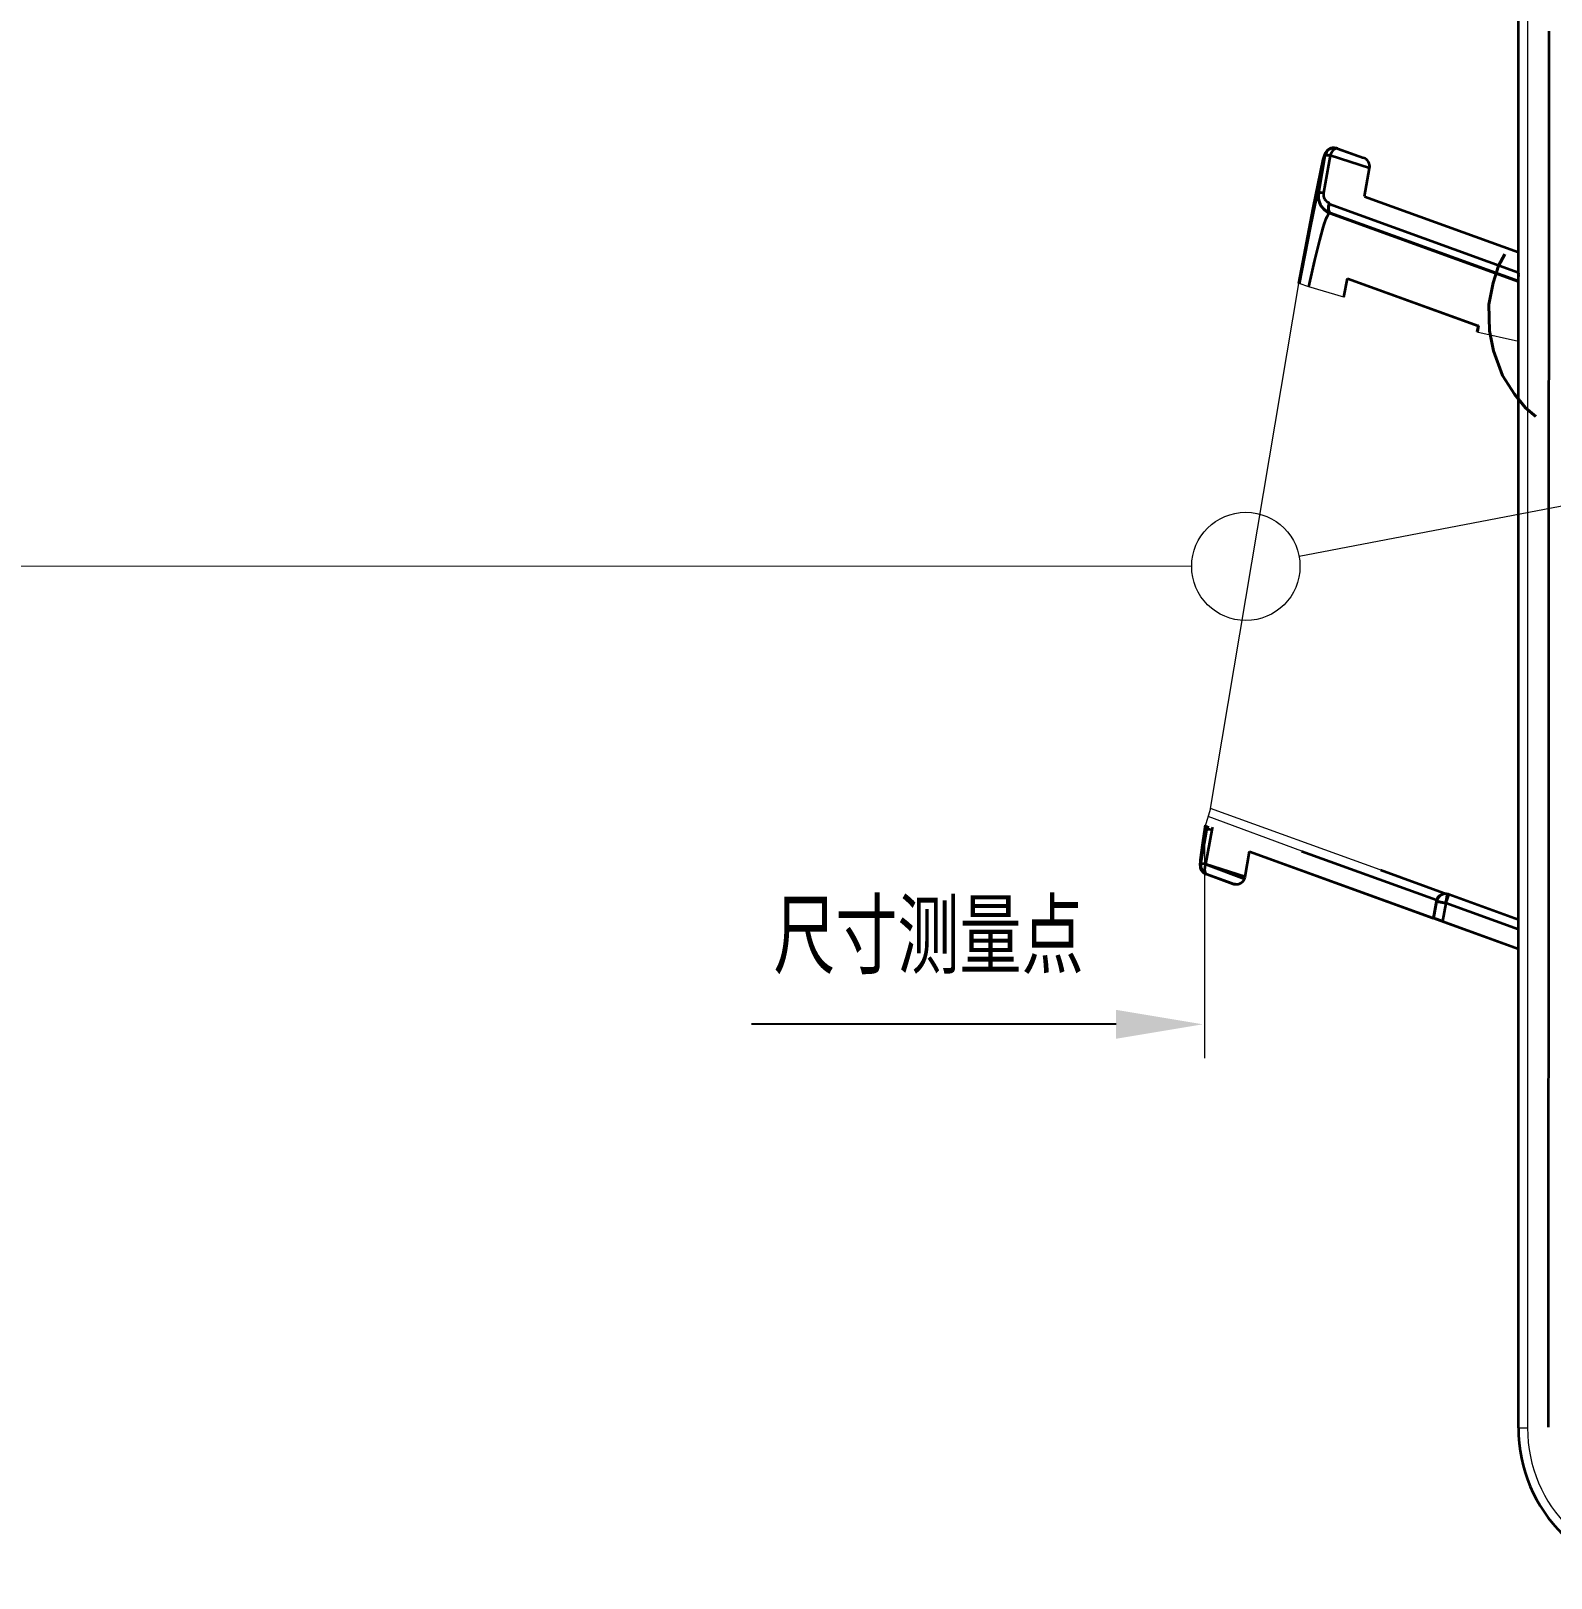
# Model space of a CAD drawing. Header units: inches. Extents: x 47316 to 59086, y 3141 to 11743.
# Drawn here: x 53553.8 to 53624, y 9673.9 to 9745.3 of the extents above; entities that cross this region are included whole.
import ezdxf

# ---------------------------------------------------------------- set-up
doc = ezdxf.new("R2010")
doc.units = ezdxf.units.IN
doc.header["$MEASUREMENT"] = 0
doc.styles.add('MtX_FangSong_GB2312', font='')
doc.styles.get("Standard").update_dxf_attribs({"font": ''})
doc.styles.get('MtX_FangSong_GB2312').set_extended_font_data('FangSong_GB2312')
doc.styles.get('Standard').set_extended_font_data('SimSun')
doc.linetypes.add('_VH_FELT_TAPE', pattern='A,0.4,-0.7,["FELT",Standard,S=0.3,R=0,X=-0.5,Y=-0.15],-0.7', length=1.8)
doc.linetypes.add('_VH_UNTAPED', pattern='A,0.0001,[17,VeSys.shx,S=0.1,R=0,X=0,Y=0],-0.4', length=0.4001)

# ---------------------------------------------------------------- blocks, each defined once
blk = doc.blocks.new('3835D1078AAB')
at = {"lineweight": 13}
for p in [(48.379, 5.775), (48.729, 135.1)]:
    blk.add_line(p, (48.379, 135.1), dxfattribs=at)
at = {"lineweight": 35}
for p, q in [((48.729, 135.1), (48.729, 5.775)), ((47.567, 135.073), (47.55, 81.366)), ((48.729, 116.683), (59.071, 112.936)), ((48.729, 116.683), (59.071, 112.936)), ((48.729, 116.683), (59.071, 112.936)), ((51.645, 115.61), (48.729, 116.672)), ((51.645, 115.61), (48.729, 116.672)), ((48.729, 115.927), (51.521, 114.91)), ((48.729, 115.927), (51.521, 114.91)), ((48.729, 115.556), (51.405, 114.581)), ((48.729, 115.556), (51.405, 114.581)), ((51.521, 114.91), (51.645, 115.61)), ((51.521, 114.91), (51.645, 115.61)), ((51.645, 115.61), (51.982, 115.488)), ((51.645, 115.61), (51.982, 115.488)), ((51.983, 115.488), (51.87, 114.849)), ((51.983, 115.488), (51.87, 114.849)), ((51.881, 114.788), (52.009, 115.486)), ((51.887, 114.787), (52.009, 115.486)), ((51.983, 115.488), (52.009, 115.486)), ((51.983, 115.488), (52.009, 115.486)), ((59.07, 112.928), (52.009, 115.486)), ((59.07, 112.928), (52.009, 115.486)), ((51.87, 114.849), (51.521, 114.91)), ((51.405, 114.581), (51.444, 114.569)), ((54.042, 113.634), (51.475, 114.564)), ((54.042, 113.634), (51.475, 114.564)), ((51.503, 114.56), (51.532, 114.558)), ((51.87, 114.849), (51.887, 114.787)), ((57.069, 112.909), (51.881, 114.788)), ((57.069, 112.909), (51.881, 114.788)), ((59.239, 113.896), (59.07, 112.928)), ((59.239, 113.896), (59.07, 112.928)), ((59.237, 113.898), (60.766, 113.409)), ((59.237, 113.898), (60.766, 113.409)), ((59.239, 113.896), (59.255, 113.895)), ((59.239, 113.896), (59.255, 113.895)), ((60.766, 113.409), (59.271, 113.982)), ((60.766, 113.409), (59.272, 113.982)), ((59.612, 114.184), (59.646, 114.182)), ((59.685, 114.177), (59.651, 114.18)), ((59.711, 114.164), (59.744, 114.162)), ((60.719, 113.798), (59.711, 114.164)), ((59.711, 114.164), (59.744, 114.162)), ((60.719, 113.798), (59.711, 114.164)), ((59.744, 114.162), (60.745, 113.797)), ((59.744, 114.162), (60.744, 113.797)), ((59.744, 114.162), (60.745, 113.797)), ((60.719, 113.798), (60.745, 113.797)), ((60.719, 113.798), (60.745, 113.797)), ((60.529, 112.092), (60.766, 113.409)), ((60.529, 112.092), (60.766, 113.409)), ((60.944, 113.409), (60.713, 112.091)), ((60.944, 113.409), (60.713, 112.091)), ((60.97, 113.407), (60.944, 113.409)), ((60.97, 113.407), (60.944, 113.409)), ((60.884, 112.605), (60.885, 112.61)), ((60.713, 112.091), (60.733, 112.089)), ((60.713, 112.091), (60.733, 112.089)), ((50.262, 92.709), (50.307, 92.943)), ((50.262, 92.709), (50.307, 92.943)), ((50.283, 92.709), (50.326, 92.938)), ((50.283, 92.709), (50.326, 92.938)), ((55.305, 90.882), (50.262, 92.709)), ((50.262, 92.709), (50.283, 92.709)), ((55.305, 90.882), (50.262, 92.709)), ((50.262, 92.709), (50.283, 92.709)), ((55.307, 90.889), (50.283, 92.709)), ((55.307, 90.889), (50.283, 92.709)), ((55.442, 91.601), (55.305, 90.882)), ((55.442, 91.601), (55.305, 90.882)), ((56.013, 88.01), (48.725, 90.651)), ((55.984, 88.368), (48.729, 90.997)), ((55.984, 88.368), (48.729, 90.997)), ((48.729, 90.99), (55.961, 88.37)), ((48.729, 90.99), (55.961, 88.37)), ((56.013, 88.01), (48.73, 90.649)), ((54.647, 87.728), (48.729, 89.872)), ((54.647, 87.728), (48.729, 89.872)), ((55.984, 88.368), (55.961, 88.37)), ((55.984, 88.368), (55.961, 88.37)), ((54.647, 87.728), (54.456, 86.638)), ((54.647, 87.728), (54.459, 86.637)), ((55.977, 86.152), (56.23, 87.591)), ((55.977, 86.152), (56.23, 87.591)), ((56.413, 87.59), (56.161, 86.151)), ((56.413, 87.59), (56.161, 86.151)), ((56.434, 87.589), (56.413, 87.59)), ((56.434, 87.589), (56.413, 87.59)), ((54.456, 86.638), (55.977, 86.152)), ((54.459, 86.637), (55.977, 86.152)), ((55.697, 85.882), (54.686, 86.249)), ((55.696, 85.883), (54.688, 86.248)), ((55.697, 85.882), (55.735, 85.871)), ((55.817, 85.861), (55.794, 85.862)), ((56.161, 86.151), (56.184, 86.149)), ((56.161, 86.151), (56.184, 86.149))]:
    blk.add_line(p, q, dxfattribs=at)
for points in [[(60.776, 113.438), (60.799, 113.54), (60.803, 113.645), (60.781, 113.735), (60.755, 113.774), (60.719, 113.798)], [(60.776, 113.438), (60.794, 113.511), (60.804, 113.595), (60.791, 113.71), (60.77, 113.756), (60.719, 113.798)], [(60.885, 112.61), (60.964, 113.207), (60.981, 113.417), (60.97, 113.543), (60.917, 113.663), (60.829, 113.753), (60.746, 113.797)], [(60.766, 113.409), (60.908, 113.39), (60.93, 113.39), (60.937, 113.391), (60.939, 113.392), (60.94, 113.393), (60.941, 113.394)], [(60.884, 112.604), (60.968, 113.258), (60.975, 113.39)], [(60.884, 112.605), (60.968, 113.257), (60.975, 113.39)], [(60.733, 112.089), (60.734, 112.089), (60.735, 112.087), (60.737, 112.084), (60.738, 112.071), (60.728, 111.93)], [(60.733, 112.089), (60.734, 112.089), (60.735, 112.087), (60.737, 112.084), (60.738, 112.071), (60.729, 111.93)], [(57.173, 91.084), (56.626, 88.182), (56.35, 86.807), (56.239, 86.312), (56.196, 86.155), (56.153, 86.048), (56.074, 85.949), (55.957, 85.88), (55.858, 85.861)], [(56.787, 91.202), (56.562, 90.183), (56.361, 89.358), (56.24, 88.924), (56.136, 88.61), (56.055, 88.431), (56.021, 88.385), (56.004, 88.371), (55.996, 88.368), (55.984, 88.368)], [(56.787, 91.202), (56.575, 90.236), (56.376, 89.415), (56.202, 88.8), (56.095, 88.51), (56.05, 88.422), (56.018, 88.381), (56.004, 88.371), (55.99, 88.368), (55.984, 88.368)], [(57.149, 91.091), (56.791, 89.214), (56.644, 88.476), (56.481, 87.731), (56.45, 87.621), (56.44, 87.595), (56.437, 87.591), (56.436, 87.59), (56.434, 87.589)], [(57.149, 91.091), (56.733, 88.92), (56.555, 88.056), (56.456, 87.64), (56.439, 87.594), (56.437, 87.591), (56.435, 87.589), (56.434, 87.589)], [(55.961, 88.37), (56.003, 88.338), (56.027, 88.292), (56.04, 88.234), (56.036, 88.109), (56.003, 87.981)], [(56.413, 87.59), (56.412, 87.588), (56.411, 87.587), (56.407, 87.585), (56.398, 87.583), (56.367, 87.581), (56.23, 87.591)], [(56.184, 86.149), (56.187, 86.15), (56.188, 86.152), (56.192, 86.158), (56.217, 86.234), (56.256, 86.386), (56.375, 86.927)], [(56.184, 86.149), (56.185, 86.149), (56.187, 86.15), (56.188, 86.152), (56.192, 86.159), (56.218, 86.237), (56.258, 86.392), (56.375, 86.926)], [(55.757, 85.882), (55.806, 85.905), (55.853, 85.944), (55.894, 85.994), (55.943, 86.074), (55.977, 86.152)], [(56.161, 86.151), (56.159, 86.148), (56.157, 86.147), (56.151, 86.145), (56.096, 86.142), (55.977, 86.152)]]:
    blk.add_lwpolyline(points, dxfattribs=at)
for centre, radius, start, end in [((42.954, 135.1), 5.775, 0.00001, 90), ((61.095, 111.322), 10.223, 159.4586, 161.41336), ((51.525, 114.909), 0.35, 249.98142, 259.98199), ((51.525, 114.909), 0.35, 259.98386, 349.98501), ((51.525, 114.909), 0.35, 259.98386, 349.98501), ((51.553, 114.907), 0.349, 266.52561, 340.13887), ((51.553, 114.906), 0.349, 266.50239, 340.13943), ((51.486, 114.744), 0.398, 6.35599, 15.25033), ((59.586, 113.832), 0.353, 79.51314, 166.56832), ((59.578, 113.837), 0.344, 154.85613, 167.17595), ((59.587, 113.83), 0.355, 79.682, 154.35393), ((59.623, 113.841), 0.342, 79.68705, 89.53335), ((59.618, 113.805), 0.378, 70.49309, 86.07929), ((59.537, 113.341), 0.846, 75.84649, 82.26861), ((59.537, 113.341), 0.846, 75.84649, 82.26861), ((59.588, 113.822), 0.363, 70.29041, 80.10175), ((59.588, 113.822), 0.363, 70.29035, 80.1018), ((60.626, 113.468), 0.35, 349.98146, 69.97964), ((60.956, 113.394), 0.0197, 348.64558, 40.70458), ((60.956, 113.394), 0.0196, 348.48771, 40.83114), ((-12.402, 123.143), 74.04, 351.27766, 351.82077), ((-11.374, 122.994), 73.001, 351.2713, 351.81801), ((-11.716, 123.04), 73.346, 351.27608, 351.82021), ((60.572, 112.654), 0.316, 350.93882, 11.2491), ((60.187, 112.152), 0.347, 333.27984, 350.03669), ((60.187, 112.152), 0.347, 333.28612, 350.03845), ((60.026, 112.212), 0.698, 337.69673, 348.42423), ((60.045, 112.208), 0.678, 337.37361, 348.41264), ((60.044, 112.211), 0.7, 337.35152, 349.98282), ((-328.535, 162.169), 392.204, 349.25217, 349.5577), ((-325.205, 161.548), 388.816, 349.25058, 349.55878), ((48.383, 90.743), 0.352, 349.30648, 10.70428), ((48.383, 90.743), 0.352, 349.31236, 10.69909), ((-70.009, 112.852), 129.016, 348.40779, 349.35878), ((-70.489, 112.946), 129.505, 348.40949, 349.35716), ((55.721, 87.708), 0.704, 60.572, 70.03408), ((55.727, 87.726), 0.685, 60.30905, 70.03059), ((55.744, 87.711), 0.7, 349.98144, 69.97964), ((55.724, 87.711), 0.7, 350.07808, 60.64309), ((55.714, 87.706), 0.709, 350.61136, 60.19798), ((55.884, 87.651), 0.351, 350.21695, 70.26341), ((55.884, 87.651), 0.351, 350.22009, 70.25442), ((54.804, 86.581), 0.352, 170.68952, 250.81582), ((54.804, 86.581), 0.352, 170.69107, 250.81322), ((55.816, 86.211), 0.35, 249.98142, 259.98199), ((55.728, 85.974), 0.0971, 250.97642, 287.21256), ((55.816, 86.212), 0.35, 259.98386, 349.98501), ((55.816, 86.212), 0.35, 259.98386, 349.98501), ((55.84, 86.21), 0.35, 266.25506, 349.98471), ((55.84, 86.21), 0.35, 266.34068, 349.98472)]:
    blk.add_arc(centre, radius, start, end, dxfattribs=at)
at = {"lineweight": 13}
blk.add_arc((42.954, 135.1), 5.425, 0.00001, 90, dxfattribs=at)
at = {"lineweight": 35}
for centre, major_axis, ratio, start_param, end_param in [((51.525, 114.909), (-0.12, -0.329), 0.010758, 4.715542, 6.286343), ((51.525, 114.909), (0.061, 0.345), 0.011142, 1.572038, 3.142834), ((51.525, 114.909), (-0.061, -0.345), 0.011142, 4.71363, 6.284427), ((51.525, 114.909), (-0.345, 0.061), 0.001241, 1.559654, 3.13045), ((59.624, 113.833), (0.022, 0.349), 0.999937, 6.172203, 6.332739), ((60.599, 113.47), (-0.022, -0.349), 0.999937, 1.459814, 2.856077), ((60.599, 113.47), (-0.022, -0.349), 0.999937, 1.459842, 2.856105), ((60.626, 113.468), (0.022, 0.349), 0.999937, 4.601407, 5.99767), ((60.599, 113.47), (-0.345, 0.06), 0.100985, 2.09203, 3.130392), ((60.368, 112.152), (-0.345, 0.06), 0.100985, 2.074445, 3.130392), ((60.368, 112.152), (-0.345, 0.06), 0.100985, 2.074445, 3.130392), ((60.044, 112.211), (0.045, 0.699), 0.999937, 4.380938, 4.601407), ((55.842, 88.041), (0.119, 0.329), 0.490652, 4.796701, 6.279561), ((55.744, 87.711), (0.045, 0.699), 0.999937, 4.601407, 5.99767), ((56.069, 87.651), (-0.345, 0.06), 0.100985, 2.074445, 3.130392), ((55.816, 86.212), (0.119, 0.329), 0.490652, 3.137969, 3.477006), ((55.816, 86.212), (0.061, 0.345), 0.011142, 2.850674, 3.142835), ((55.816, 86.212), (-0.061, -0.345), 0.011142, 5.992266, 6.284427), ((55.816, 86.212), (0.119, 0.329), 0.490652, 3.477006, 4.708765), ((55.816, 86.212), (-0.345, 0.06), 0.100985, 2.074445, 3.130392)]:
    blk.add_ellipse(centre, major_axis=major_axis, ratio=ratio, start_param=start_param, end_param=end_param, dxfattribs=at)

msp = doc.modelspace()

# ---------------------------------------------------------------- linework, layer by layer
at = {"color": 0, "lineweight": 15}
for p, q in [((53608.25, 9709.415), (53612.334, 9733.635)), ((53612.798, 9733.492), (53612.337, 9733.648)), ((53614.412, 9733.014), (53612.798, 9733.492)), ((53620.551, 9731.409), (53620.573, 9731.404)), ((53620.551, 9731.409), (53622.468, 9730.981)), ((53608.25, 9709.415), (53607.989, 9708.541)), ((53612.46, 9707.445), (53608.136, 9709.034)), ((53616.091, 9706.574), (53608.25, 9709.415)), ((53607.989, 9697.888), (53607.989, 9708.541))]:
    msp.add_line(p, q, dxfattribs=at)
at = {"color": 0, "linetype": '_VH_FELT_TAPE', "lineweight": 15, "ltscale": 5}
msp.add_line((53607.382, 9720.583), (53267.6, 9720.62), dxfattribs=at)
at = {"color": 7, "lineweight": -2}
msp.add_line((53603.895, 9699.447), (53587.061, 9699.447), dxfattribs=at)
at = {"color": 0, "linetype": '_VH_UNTAPED', "lineweight": 15, "ltscale": 5}
msp.add_lwpolyline([(53612.337, 9721.053), (53657.32, 9729.665), (53673.972, 9739.299)], dxfattribs=at)
at = {"color": 0, "linetype": 'Continuous', "lineweight": 15}
msp.add_circle((53609.882, 9720.583), 2.5, dxfattribs=at)
at = {"color": 7, "lineweight": -2}
msp.add_solid([(53603.895, 9700.114), (53607.895, 9699.447), (53603.895, 9698.78)], dxfattribs=at)

# ---------------------------------------------------------------- block references
at = {"color": 0, "lineweight": 15, "xscale": 1.200000000000728, "yscale": 1.200000000000728, "zscale": 1.200000000000728, "rotation": 180}
msp.add_blockref('3835D1078AAB', (53680.942, 9842.935), dxfattribs=at)

# ---------------------------------------------------------------- texts
at = {"color": 0, "lineweight": 15, "style": 'MtX_FangSong_GB2312', "width": 0.7}
msp.add_text('尺寸测量点', height=3, dxfattribs=at).set_placement((53588.073, 9702.095))
at = {"color": 7, "linetype": '_VH_UNTAPED', "lineweight": 18, "ltscale": 5, "insert": (53619.931, 9733.658), "char_height": 5, "width": 27.85714, "attachment_point": 1, "rotation": 10.83864}
msp.add_mtext('\\Fromans.shx;\\W0.9000000000;\\T1.0000000000;\\o\\l( 100 )', dxfattribs=at)

doc.saveas('drawing.dxf')
